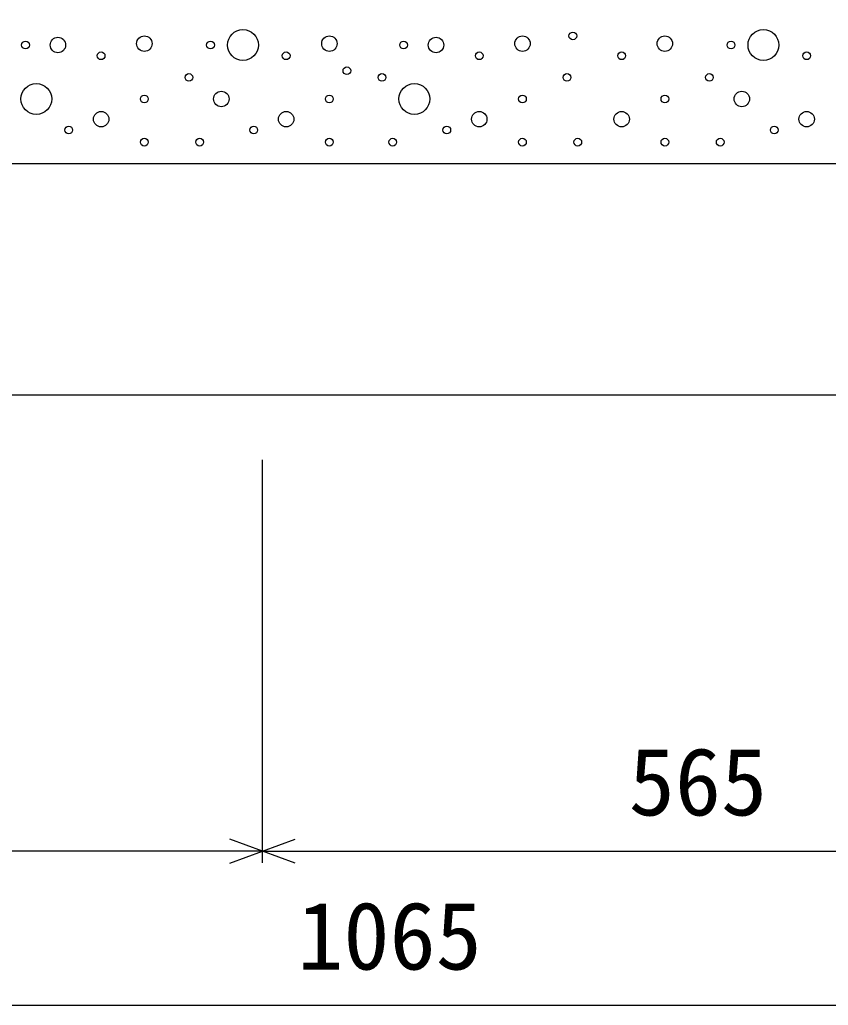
# Model space of a CAD drawing. Units: millimetres, scale not verified. Extents: x -16800 to 16800, y -5940 to 5940.
# Drawn here: x -14764 to -14240, y -1052 to -413 of the extents above; entities that cross this region are included whole.
import ezdxf
from ezdxf.enums import TextEntityAlignment as Align

# ---------------------------------------------------------------- set-up
doc = ezdxf.new("R2010")
doc.units = ezdxf.units.MM
doc.header["$LTSCALE"] = 20
for name, color, linetype, lineweight in [('0-0_DIM', 7, 'Continuous', 25), ('0-2_HATCH', 6, 'Continuous', 25), ('0-5_OUTLINE', 3, 'Continuous', 25)]:
    doc.layers.add(name, color=color, linetype=linetype, lineweight=lineweight)
doc.styles.add('ＭＳ ゴシック', font='')
doc.styles.get('ＭＳ ゴシック').set_extended_font_data('MS Gothic')

msp = doc.modelspace()

# ---------------------------------------------------------------- linework, layer by layer
at = {"layer": '0-0_DIM'}
for p, q in [((-14606.9, -959.66), (-14606.9, -698.29)), ((-14606.9, -952.16), (-15006.9, -952.16)), ((-14606.9, -952.16), (-14041.9, -952.16)), ((-15056.9, -1052.16), (-13991.9, -1052.16))]:
    msp.add_line(p, q, dxfattribs=at)
for points in [[(-14628.05, -959.86), (-14606.9, -952.16), (-14628.05, -944.47)], [(-14585.76, -959.86), (-14606.9, -952.16), (-14585.76, -944.47)]]:
    msp.add_lwpolyline(points, dxfattribs=at)
at = {"layer": '0-2_HATCH'}
for centre, radius in [((-14619.63, -429.05), 10), ((-14405.65, -423.16), 2.5), ((-14282.04, -429.05), 10), ((-14760.66, -429.05), 2.5), ((-14739.63, -429.05), 5), ((-14683.56, -428.18), 5), ((-14640.66, -429.05), 2.5), ((-14563.56, -428.18), 5), ((-14515.44, -429.05), 2.5), ((-14494.41, -429.05), 5), ((-14438.33, -428.18), 5), ((-14345.96, -428.18), 5), ((-14303.07, -429.05), 2.5), ((-14711.6, -436.06), 2.5), ((-14591.6, -436.06), 2.5), ((-14466.37, -436.06), 2.5), ((-14374, -436.06), 2.5), ((-14254, -436.06), 2.5), ((-14654.68, -450.07), 2.5), ((-14552.22, -445.75), 2.5), ((-14529.46, -450.07), 2.5), ((-14409.46, -450.07), 2.5), ((-14317.09, -450.07), 2.5), ((-14753.65, -464.07), 10), ((-14633.65, -464.07), 5), ((-14508.43, -464.07), 10), ((-14296.06, -464.07), 5), ((-14683.56, -464.07), 2.5), ((-14563.56, -464.07), 2.5), ((-14438.33, -464.07), 2.5), ((-14345.96, -464.07), 2.5), ((-14711.6, -477.2), 5), ((-14591.6, -477.2), 5), ((-14466.37, -477.2), 5), ((-14374, -477.2), 5), ((-14254, -477.2), 5), ((-14732.62, -484.21), 2.5), ((-14612.62, -484.21), 2.5), ((-14487.4, -484.21), 2.5), ((-14275.03, -484.21), 2.5), ((-14683.56, -492.09), 2.5), ((-14647.67, -492.09), 2.5), ((-14563.56, -492.09), 2.5), ((-14522.45, -492.09), 2.5), ((-14438.33, -492.09), 2.5), ((-14402.45, -492.09), 2.5), ((-14345.96, -492.09), 2.5), ((-14310.08, -492.09), 2.5)]:
    msp.add_circle(centre, radius, dxfattribs=at)
at = {"layer": '0-5_OUTLINE'}
msp.add_line((-13991.9, -506.23), (-15056.9, -506.23), dxfattribs=at)
msp.add_lwpolyline([(-13991.9, -406.23), (-13991.9, -656.23), (-15056.9, -656.23)], dxfattribs=at)

# ---------------------------------------------------------------- texts
at = {"layer": '0-0_DIM', "style": 'ＭＳ ゴシック'}
for s, p in [('565', (-14369.4, -942.16)), ('1065', (-14584.4, -1042.16))]:
    msp.add_text(s, height=43.99, dxfattribs=at).set_placement(p, align=Align.BOTTOM_LEFT)

doc.saveas('drawing.dxf')
